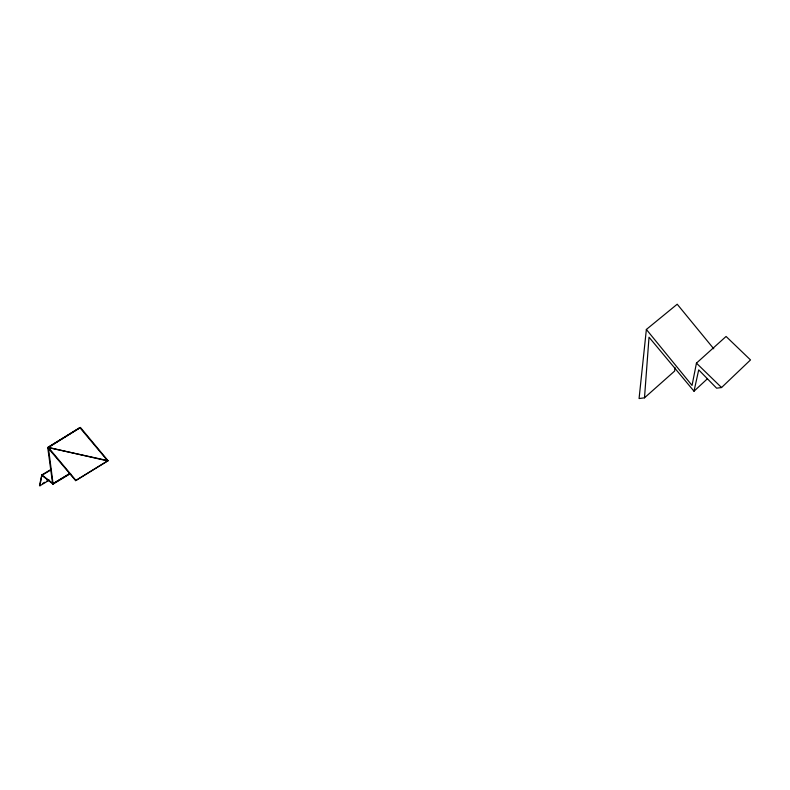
<?xml version="1.0" encoding="UTF-8"?>
<svg xmlns="http://www.w3.org/2000/svg" width="790" height="790" viewBox="0 0 790 790"><rect width="100%" height="100%" fill="white"/><g stroke="black" fill="none" stroke-linecap="round" stroke-linejoin="round"><path stroke-width="1.19" d="M713.765 348.795L677.208 304.219L646.368 329.46L639.071 398.545L644.492 397.824L649.015 337.202L694.005 391.218L707.366 378.805M49.168 480.211L39.925 485.781L39.5 485.396L41.85 474.909L51.162 469.369M674.946 367.419L674.64 371.053L644.492 397.824M70.636 473.487L53.108 484.102L41.811 475.363L51.133 469.764M80.452 427.479L48.259 447.584L107.983 460.639L80.452 427.479L47.716 447.545L75.623 480.626L107.776 460.945L79.81 427.607L47.726 447.535L52.673 483.895L69.658 473.664M694.005 391.218L698.706 369.868L716.629 388.196L721.556 387.535L750.5 359.934L726.079 336.461L696.444 363.143L692.05 385.431L646.368 329.46M39.925 485.781L41.821 475.304M107.776 460.945L48.358 447.416L53.108 484.102M75.623 480.626L107.973 460.639M52.673 483.895L69.174 473.911M42.581 483.539L44.645 482.305M46.699 481.071L48.753 479.826M52.604 483.352L53.147 483.648M41.85 474.909L53.029 483.559M696.444 363.143L721.556 387.535M48.358 447.426L75.83 480.31"/></g></svg>
